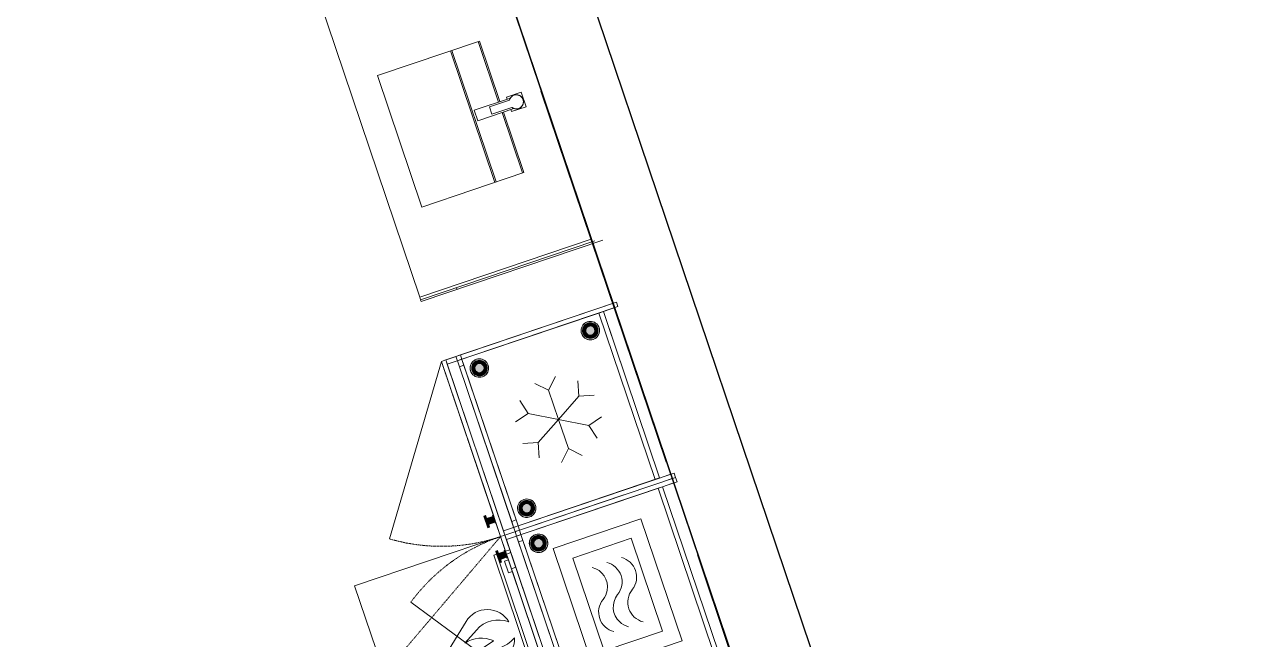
# Model space of a CAD drawing. Header units: millimetres. Extents: x -813692 to 807431, y 0 to 1813163.
# Drawn here: x 10285 to 14284, y 850510 to 852504 of the extents above; entities that cross this region are included whole.
import ezdxf

# ---------------------------------------------------------------- set-up
doc = ezdxf.new("R2010")
doc.units = ezdxf.units.MM
doc.linetypes.add('Линия сетки', pattern=[22.225, 12.7, -3.175, 3.175, -3.175])
doc.linetypes.add('Сверху', pattern=[3.96875, 2.38125, -1.5875])
for name, color, linetype, lineweight in [('A-ANNO-DIMS', 7, 'Continuous', 9), ('A-GENM', 252, 'Continuous', 9), ('A-WALL', 252, 'Continuous', 9), ('A-WALL-FNSH', 252, 'Continuous', 25), ('A-WALL-PATT', 252, 'Continuous', 25), ('I-FURN', 252, 'Continuous', 9), ('P-SANR-FIXT', 252, 'Continuous', 9), ('S-GRID', 252, 'Continuous', 9), ('АР_кирпич250', 252, 'Continuous', 30), ('АР_Площади', 252, 'Continuous', 0)]:
    doc.layers.add(name, color=color, linetype=linetype, lineweight=lineweight)
doc.layers.add('АР_Сантехника', color=252, linetype='Continuous')

# ---------------------------------------------------------------- blocks, each defined once
blk = doc.blocks.new('Оси200')
at = {"layer": 'S-GRID', "linetype": 'Линия сетки', "ltscale": 100}
blk.add_line((-165703.8, -113309.3), (-130947, -216190.9), dxfattribs=at)
for radius, start in [(31794.8, 269.99999), (39894.8, 270), (56094.8, 269.99999)]:
    blk.add_arc((-165703.8, -113309.3), radius, start, 326, dxfattribs=at)
blk = doc.blocks.new('Раковина ИИ_Двойная - Тип 2_1800-V1239-Ур_ ЧП_ -1 этаж_2_')
at = {"layer": 'P-SANR-FIXT'}
for p, q in [((-1025, -150), (-825, -150)), ((-1025, -500), (-1025, -150)), ((-1025, -155), (-825, -155)), ((-775, -150), (-575, -150)), ((-775, -155), (-575, -155)), ((-575, -150), (-575, -500)), ((-18, -150), (-225, -150)), ((-225, -500), (-225, -150)), ((-225, -155), (-18, -155)), ((225, -150), (18, -150)), ((18, -155), (225, -155)), ((225, -150), (225, -500)), ((-818, -245), (-1025, -245)), ((-818, -250), (-1025, -250)), ((-575, -245), (-782, -245)), ((-575, -250), (-782, -250)), ((225, -245), (-225, -245)), ((225, -250), (-225, -250)), ((-1025, -500), (-575, -500)), ((-225, -500), (225, -500)), ((-1300, -600), (500, -600))]:
    blk.add_line(p, q, dxfattribs=at)
for start, end in [(0, 180), (180, 360)]:
    blk.add_arc((-800, -100), 17.5, start, end, dxfattribs=at)
blk = doc.blocks.new('BasinMixer-Vitra-FloSSeries-A41936 - BasinMixer-Vitra-Flo S Series-A41936TSH-V1240-Ур_ ЧП_ -1 этаж_2_')
at = {"layer": 'P-SANR-FIXT'}
for p, q in [((-25, -25), (-25, 25)), ((-25, 25), (25, 25)), ((25, 25), (25, -25)), ((-18, -25), (-25, -25)), ((-18, -14.3), (-18, -138)), ((-12.5, -19.4), (-12.5, -88.1)), ((12.5, -19.4), (12.5, -88.1)), ((18, -138), (18, -14.3)), ((25, -25), (18, -25)), ((12.5, -88.1), (-12.5, -88.1)), ((-18, -138), (18, -138))]:
    blk.add_line(p, q, dxfattribs=at)
for centre, start, end in [((0.1, -0.1), 0, 180), ((0, 0), 150.5343, 170.0432), ((0, 0), 114.4873, 134.1128), ((0, 0), 86.4, 97.9108), ((0, 0), 78.5034, 86.4), ((0, 0), 43.1221, 62.1241), ((0, 0), 7.7912, 26.0551), ((0.1, -0.1), 180, 237.0793), ((0, 0), 188.2453, 200.4692), ((0, 0), 218.5, 226.5512), ((0, 0), 223.2401, 233.395), ((0.1, -0.1), 302.9207, 0), ((0, 0), 305.28, 308.9262), ((0, 0), 312.7215, 321.5), ((0, 0), 336.9349, 347.0687)]:
    blk.add_arc(centre, 23, start, end, dxfattribs=at)
for points, knots in [([(-19, 12.8), (-19.4, 12.2), (-20.3, 10.8), (-21.4, 8.4), (-22.6, 4.7), (-23, 1.9), (-23, -0.1)], [0.8041215, 0.8041215, 0.8041215, 0.8041215, 0.8333333, 0.875, 0.9166667, 1, 1, 1, 1]), ([(-8.3, 21.4), (-8.9, 21.1), (-10.1, 20.6), (-12.2, 19.5), (-14.4, 17.9), (-16.3, 16.2), (-17.4, 15), (-17.8, 14.4), (-17.9, 14.3)], [0.6127975, 0.6127975, 0.6127975, 0.6127975, 0.6388889, 0.6666667, 0.7083333, 0.75, 0.7708333, 0.7777778, 0.7777778, 0.7777778, 0.7777778]), ([(6.3, 22.1), (5.6, 22.3), (3.6, 22.8), (0.1, 23.1), (-3.5, 22.8), (-5.5, 22.3), (-6.2, 22.1)], [0.4166549, 0.4166549, 0.4166549, 0.4166549, 0.4444444, 0.5, 0.5555556, 0.5833778, 0.5833778, 0.5833778, 0.5833778]), ([(18, 14.3), (17.6, 14.8), (16.7, 15.8), (15.3, 17.2), (13.7, 18.5), (12, 19.6), (10.2, 20.6), (9, 21.1), (8.4, 21.4)], [0.2222222, 0.2222222, 0.2222222, 0.2222222, 0.25, 0.2777778, 0.3055556, 0.3333333, 0.3611111, 0.3872584, 0.3872584, 0.3872584, 0.3872584]), ([(23, -0.1), (23, 2.5), (22.4, 6.3), (20.6, 10.5), (19.5, 12.2), (19.1, 12.8), (19.1, 12.8)], [0, 0, 0, 0, 0.1111111, 0.1666667, 0.1944444, 0.1960728, 0.1960728, 0.1960728, 0.1960728]), ([(-23, -0.1), (-23, -2.7), (-22.4, -6.1), (-21, -9.3), (-20.7, -9.9)], [0, 0, 0, 0, 0.1111111, 0.1416781, 0.1416781, 0.1416781, 0.1416781]), ([(-19.4, -12.3), (-18.8, -13.2), (-17.2, -15.5), (-15.1, -17.5), (-13.6, -18.6)], [0.1795077, 0.1795077, 0.1795077, 0.1795077, 0.2222222, 0.2980249, 0.2980249, 0.2980249, 0.2980249]), ([(13.7, -18.6), (15.2, -17.5), (17.2, -15.5), (19, -13.2), (19.6, -12.4)], [0.7020377, 0.7020377, 0.7020377, 0.7020377, 0.7777778, 0.8205324, 0.8205324, 0.8205324, 0.8205324]), ([(20.8, -9.9), (21.1, -9.3), (22.5, -6.1), (23, -2.7), (23, -0.1)], [0.8583662, 0.8583662, 0.8583662, 0.8583662, 0.8888889, 1, 1, 1, 1])]:
    blk.add_open_spline(points, degree=3, knots=knots, dxfattribs=at)
blk = doc.blocks.new('Кухня - шкаф пенал - Кухня - шкаф пенал - духовой шкаф _ СВЧ-15514032-Ур_ ЧП_ -1 этаж_2_')
at = {"layer": 'I-FURN', "true_color": 0x3f3f3f, "transparency": 33554662}
for points in [[(90, -490), (84.3, -472.4), (69.3, -461.5), (50.7, -461.5), (35.7, -472.4), (30, -490), (82.1, -490)], [(85, -490), (80.2, -475.3), (67.7, -466.2), (52.3, -466.2), (39.8, -475.3), (35, -490), (45, -490), (49.4, -479.4), (60, -475), (70.6, -479.4), (75, -490), (82.1, -490)], [(570, -490), (564.3, -472.4), (549.3, -461.5), (530.7, -461.5), (515.7, -472.4), (510, -490), (540, -490)], [(565, -490), (560.2, -475.3), (547.7, -466.2), (532.3, -466.2), (519.8, -475.3), (515, -490), (525, -490), (529.4, -479.4), (540, -475), (550.6, -479.4), (555, -490), (558.3, -490)], [(84.3, -507.6), (90, -490), (30, -490), (35.7, -507.6), (50.7, -518.5), (69.3, -518.5), (73.5, -515.5)], [(80.2, -504.7), (85, -490), (75, -490), (70.6, -500.6), (60, -505), (49.4, -500.6), (45, -490), (35, -490), (39.8, -504.7), (52.3, -513.8), (67.7, -513.8), (78.7, -505.8)], [(564.3, -507.6), (570, -490), (510, -490), (515.7, -507.6), (530.7, -518.5), (549.3, -518.5)], [(560.2, -504.7), (565, -490), (555, -490), (550.6, -500.6), (540, -505), (529.4, -500.6), (525, -490), (515, -490), (519.8, -504.7), (532.3, -513.8), (547.7, -513.8), (558.7, -505.8)]]:
    blk.add_hatch(color=250, dxfattribs=at).paths.add_polyline_path(points, flags=0)
at = {"layer": 'I-FURN', "true_color": 0x666666, "transparency": 33554662}
h = blk.add_hatch(color=251, dxfattribs=at)
h.paths.add_polyline_path([(80, -630), (80, -624), (60, -624), (60, -630), (78.5, -630)], flags=0)
h.paths.add_polyline_path([(50, -630), (49.4, -624), (40, -624), (40, -630), (49.4, -630)], flags=0)
for points in [[(60, -624), (58.9, -603), (50, -604), (50, -624), (58, -624)], [(60, -630), (60, -624), (50, -625), (50, -630), (57.8, -630)], [(60, -603), (59.4, -600), (50.9, -600.5), (51, -603), (58.9, -603)], [(69.1, -603), (69.1, -600), (60, -600.2), (60, -603), (69.1, -603)], [(70, -624), (68.9, -603), (60, -603.4), (60, -624), (67.1, -624)]]:
    blk.add_hatch(color=251, dxfattribs=at).paths.add_polyline_path(points, flags=0)
at = {"layer": 'A-GENM', "color": 7, "true_color": 0xfefefe}
for p, q in [((90.9, -150), (90.9, -450)), ((509.1, -150), (90.9, -150)), ((509.1, -450), (509.1, -150)), ((140.9, -200), (140.9, -400)), ((459.1, -200), (140.9, -200)), ((459.1, -400), (459.1, -200)), ((140.9, -400), (459.1, -400)), ((90.9, -450), (509.1, -450))]:
    blk.add_line(p, q, dxfattribs=at)
at = {"layer": 'A-GENM', "linetype": 'Сверху'}
for p in [(0, -600), (600, -600)]:
    blk.add_line(p, (300, -1100), dxfattribs=at)
at = {"layer": 'A-GENM'}
for p, q in [((0, -600), (0, -1100)), ((600, -600), (108.5, -944.1)), ((600, -600), (108.5, -944.1)), ((600, -600), (600, -1100)), ((312.8, -729.5), (325.4, -776.6)), ((314.2, -900.3), (225.1, -794.2)), ((290.7, -820.7), (262.2, -771.3)), ((0, -1100), (600, -1100))]:
    blk.add_line(p, q, dxfattribs=at)
at = {"layer": 'A-GENM', "color": 254, "linetype": 'Сверху', "true_color": 0xe6e6e6}
blk.add_line((600, -600), (0, -600), dxfattribs=at)
blk.add_line((600, -600), (0, -600), dxfattribs=at)
at = {"layer": 'A-GENM', "color": 7, "true_color": 0xfefefe}
for centre, start, end in [((245, -285.2), 90, 147.3451), ((245, -285.2), 32.6549, 90), ((245, -335.2), 118.6725, 147.3451), ((245, -335.2), 90, 118.6725), ((245, -335.2), 32.6549, 90), ((355, -214.8), 212.6549, 270), ((355, -214.8), 270, 327.3451), ((245, -385.2), 61.3275, 147.3451), ((355, -264.8), 212.6549, 298.6725), ((355, -264.8), 298.6725, 327.3451), ((245, -385.2), 32.6549, 61.3275), ((355, -314.8), 212.6549, 270), ((355, -314.8), 298.6725, 327.3451), ((355, -314.8), 270, 298.6725)]:
    blk.add_arc(centre, 65.3, start, end, dxfattribs=at)
at = {"layer": 'A-GENM', "linetype": 'Сверху'}
blk.add_arc((600, -600), 600, 180, 215, dxfattribs=at)
blk.add_arc((600, -600), 600, 180, 215, dxfattribs=at)
at = {"layer": 'A-GENM'}
for centre, radius, start, end in [((287.1, -742.2), 80.9, 101.5907, 220), ((345.2, -723.4), 95.8, 140.8962, 210), ((305.5, -737.5), 77.6, 318.7639, 75.1805), ((231.4, -719.6), 110, 328.7558, 31.2442), ((385.4, -795.4), 98.1, 137.8281, 194.9803), ((519, -924.6), 206.2, 138.7639, 173.2361)]:
    blk.add_arc(centre, radius, start, end, dxfattribs=at)
at = {"layer": 'I-FURN'}
for p, q in [((15, 0), (0, 0)), ((0, 0), (0, -585)), ((15, -585), (15, 0)), ((585, 0), (585, -585)), ((600, 0), (585, 0)), ((600, -585), (600, 0)), ((585, -50), (15, -50)), ((15, -50), (15, -585)), ((585, -585), (585, -50)), ((600, -585), (0, -585)), ((0, -585), (0, -600)), ((0, -585), (15, -585)), ((15, -585), (585, -585)), ((585, -585), (600, -585)), ((600, -600), (600, -585)), ((0, -600), (600, -600)), ((40, -624), (40, -630)), ((50, -624), (40, -624)), ((40, -624), (40, -630)), ((40, -630), (50, -630)), ((47.1, -600), (47.1, -603)), ((47.1, -603), (50, -603)), ((50, -600), (50, -640)), ((60, -630), (60, -600)), ((70, -603), (60, -603)), ((60, -603), (72.9, -603)), ((60, -624), (70, -624)), ((80, -624), (60, -624)), ((540, -630), (60, -630)), ((70, -624), (70, -603)), ((72.9, -603), (72.9, -600)), ((80, -600), (80, -613)), ((120, -613), (80, -613)), ((80, -630), (80, -624)), ((80, -630), (80, -624)), ((120, -613), (120, -600)), ((480, -600), (480, -613)), ((520, -613), (480, -613)), ((520, -613), (520, -600)), ((540, -600), (540, -630)), ((550, -640), (550, -600)), ((50, -640), (550, -640))]:
    blk.add_line(p, q, dxfattribs=at)
at = {"layer": 'I-FURN', "color": 7, "true_color": 0xfcfcfc}
for p, q in [((0, -25), (0, 0)), ((15, -50), (15, -65)), ((15, -50), (585, -50)), ((585, -50), (15, -50)), ((15, -585), (15, -50)), ((585, -65), (15, -65)), ((15, -65), (15, -585)), ((585, -65), (585, -50)), ((585, -50), (585, -585)), ((585, -585), (585, -65)), ((0, -585), (0, -177)), ((15, -535), (0, -535)), ((0, -550), (0, -535)), ((0, -550), (15, -550)), ((600, -535), (585, -535)), ((585, -550), (600, -550)), ((0, -585), (15, -585)), ((0, -585), (15, -585)), ((15, -585), (585, -585)), ((585, -585), (15, -585)), ((60, -585), (60, -600)), ((60, -585), (60, -600)), ((480, -585), (480, -600)), ((480, -585), (480, -600)), ((585, -585), (600, -585)), ((585, -585), (600, -585)), ((600, -585), (600, -600)), ((600, -600), (600, -585)), ((0, -600), (60, -600)), ((0, -600), (60, -600)), ((80, -630), (49.5, -630)), ((50, -603), (50, -624)), ((480, -600), (60, -600)), ((60, -600), (480, -600)), ((69.1, -603), (60, -603)), ((60, -624), (70.5, -624)), ((480, -600), (600, -600)), ((480, -600), (600, -600))]:
    blk.add_line(p, q, dxfattribs=at)
at = {"layer": 'I-FURN', "color": 254, "true_color": 0xe6e6e6}
for p, q in [((15, 0), (15, -25)), ((585, -25), (585, -12)), ((585, -50), (15, -50)), ((15, -50), (585, -50)), ((15, -65), (585, -65)), ((0, -535), (15, -535)), ((15, -550), (0, -550)), ((585, -535), (600, -535)), ((600, -550), (585, -550)), ((600, -585), (600, -600)), ((600, -585), (600, -600)), ((600, -600), (0, -600)), ((600, -600), (0, -600)), ((40, -624), (49.5, -624)), ((49.5, -630), (40, -630)), ((47.1, -600), (47.1, -603)), ((47.1, -603), (49.4, -603)), ((49.4, -603), (47.1, -603)), ((50, -640), (50, -600)), ((50, -603), (50, -624)), ((50, -624), (60, -624)), ((60, -624), (50, -624)), ((50, -630), (80, -630)), ((60, -603), (51, -603)), ((51, -603), (60, -603)), ((60, -600), (60, -630)), ((60, -630), (540, -630)), ((70, -624), (70, -603)), ((70.5, -624), (80, -624)), ((70.6, -603), (72.9, -603)), ((72.9, -603), (70.6, -603)), ((72.9, -603), (72.9, -600)), ((80, -613), (120, -613)), ((480, -613), (520, -613)), ((540, -630), (540, -600)), ((550, -600), (550, -640)), ((550, -640), (50, -640))]:
    blk.add_line(p, q, dxfattribs=at)
at = {"layer": 'I-FURN', "color": 7, "true_color": 0xfefefe}
for p, q in [((600, -12), (600, -25)), ((15, -65), (15, -50)), ((585, -50), (15, -50)), ((15, -50), (15, -65)), ((15, -65), (15, -50)), ((15, -50), (585, -50)), ((15, -50), (15, -65)), ((15, -65), (15, -50)), ((15, -50), (585, -50)), ((15, -50), (15, -65)), ((585, -50), (15, -50)), ((15, -65), (15, -585)), ((15, -585), (15, -65)), ((15, -585), (15, -65)), ((15, -65), (15, -585)), ((585, -50), (585, -65)), ((585, -65), (585, -50)), ((585, -50), (585, -65)), ((585, -65), (585, -50)), ((585, -50), (585, -65)), ((585, -65), (585, -50)), ((585, -585), (585, -65)), ((585, -65), (585, -585)), ((585, -65), (585, -585)), ((585, -585), (585, -65)), ((15, -177), (15, -585)), ((15, -585), (15, -177)), ((15, -585), (15, -177)), ((15, -177), (15, -585)), ((585, -585), (585, -177)), ((585, -177), (585, -585)), ((585, -177), (585, -585)), ((585, -585), (585, -177)), ((600, -177), (600, -335)), ((600, -350), (600, -577)), ((0, -535), (0, -550)), ((15, -535), (585, -535)), ((35, -535), (15, -535)), ((15, -550), (35, -550)), ((585, -550), (15, -550)), ((565, -535), (35, -535)), ((35, -535), (565, -535)), ((565, -535), (35, -535)), ((35, -535), (35, -550)), ((35, -550), (35, -535)), ((35, -550), (565, -550)), ((35, -550), (565, -550)), ((565, -550), (35, -550)), ((585, -535), (565, -535)), ((565, -550), (565, -535)), ((565, -550), (565, -535)), ((565, -550), (585, -550)), ((600, -550), (600, -535)), ((600, -542), (600, -535)), ((600, -550), (600, -542)), ((15, -585), (0, -585)), ((0, -600), (0, -585)), ((0, -585), (0, -600)), ((0, -600), (0, -585)), ((15, -585), (0, -585)), ((0, -585), (0, -600)), ((0, -600), (0, -585)), ((0, -585), (15, -585)), ((15, -585), (0, -585)), ((0, -585), (0, -600)), ((0, -600), (0, -585)), ((0, -585), (15, -585)), ((0, -585), (15, -585)), ((15, -585), (0, -585)), ((0, -600), (0, -585)), ((0, -585), (0, -600)), ((15, -585), (0, -585)), ((15, -585), (585, -585)), ((60, -585), (15, -585)), ((15, -585), (585, -585)), ((60, -585), (15, -585)), ((15, -585), (60, -585)), ((50, -585), (15, -585)), ((15, -585), (50, -585)), ((15, -585), (60, -585)), ((50, -585), (15, -585)), ((15, -585), (60, -585)), ((60, -585), (15, -585)), ((585, -585), (15, -585)), ((15, -585), (50, -585)), ((50, -585), (15, -585)), ((50, -585), (15, -585)), ((15, -585), (50, -585)), ((60, -585), (50, -585)), ((50, -585), (60, -585)), ((50, -585), (60, -585)), ((60, -585), (50, -585)), ((50, -600), (50, -585)), ((50, -585), (50, -600)), ((60, -585), (50, -585)), ((50, -585), (60, -585)), ((60, -585), (50, -585)), ((50, -600), (50, -585)), ((50, -585), (50, -600)), ((50, -585), (60, -585)), ((60, -585), (50, -585)), ((60, -585), (50, -585)), ((50, -585), (60, -585)), ((60, -585), (480, -585)), ((110, -585), (60, -585)), ((60, -600), (60, -585)), ((110, -585), (60, -585)), ((60, -585), (110, -585)), ((480, -585), (60, -585)), ((60, -600), (60, -585)), ((110, -585), (60, -585)), ((60, -585), (110, -585)), ((110, -585), (60, -585)), ((60, -585), (110, -585)), ((60, -585), (110, -585)), ((110, -585), (60, -585)), ((60, -585), (110, -585)), ((110, -585), (60, -585)), ((60, -585), (110, -585)), ((110, -585), (60, -585)), ((60, -585), (110, -585)), ((110, -585), (60, -585)), ((60, -585), (110, -585)), ((110, -585), (60, -585)), ((110, -585), (60, -585)), ((60, -585), (110, -585)), ((430, -585), (110, -585)), ((110, -585), (430, -585)), ((430, -585), (110, -585)), ((110, -600), (110, -585)), ((110, -585), (110, -600)), ((110, -585), (430, -585)), ((430, -585), (110, -585)), ((110, -600), (110, -585)), ((110, -585), (110, -600)), ((430, -585), (110, -585)), ((110, -585), (430, -585)), ((430, -585), (110, -585)), ((110, -585), (430, -585)), ((430, -585), (110, -585)), ((110, -585), (430, -585)), ((110, -585), (430, -585)), ((430, -585), (110, -585)), ((110, -585), (430, -585)), ((430, -585), (110, -585)), ((110, -585), (430, -585)), ((430, -585), (110, -585)), ((110, -585), (430, -585)), ((430, -585), (110, -585)), ((110, -585), (430, -585)), ((430, -585), (110, -585)), ((430, -585), (110, -585)), ((110, -585), (430, -585)), ((480, -585), (430, -585)), ((430, -585), (430, -600)), ((430, -585), (430, -600)), ((430, -585), (430, -600)), ((430, -585), (430, -600)), ((480, -585), (430, -585)), ((430, -585), (480, -585)), ((480, -585), (430, -585)), ((430, -585), (480, -585)), ((480, -585), (430, -585)), ((430, -585), (480, -585)), ((430, -585), (480, -585)), ((480, -585), (430, -585)), ((430, -585), (480, -585)), ((480, -585), (430, -585)), ((430, -585), (480, -585)), ((480, -585), (430, -585)), ((430, -585), (480, -585)), ((480, -585), (430, -585)), ((430, -585), (480, -585)), ((480, -585), (430, -585)), ((480, -585), (430, -585)), ((430, -585), (480, -585)), ((480, -585), (480, -600)), ((585, -585), (480, -585)), ((480, -585), (480, -600)), ((585, -585), (480, -585)), ((480, -585), (585, -585)), ((550, -585), (480, -585)), ((480, -585), (550, -585)), ((480, -585), (550, -585)), ((550, -585), (480, -585)), ((480, -585), (585, -585)), ((550, -585), (480, -585)), ((480, -585), (550, -585)), ((550, -585), (480, -585)), ((480, -585), (585, -585)), ((585, -585), (480, -585)), ((480, -585), (550, -585)), ((550, -585), (480, -585)), ((550, -585), (480, -585)), ((480, -585), (550, -585)), ((585, -585), (550, -585)), ((550, -585), (585, -585)), ((550, -585), (550, -600)), ((550, -585), (550, -600)), ((585, -585), (550, -585)), ((550, -585), (550, -600)), ((550, -585), (550, -600)), ((550, -585), (585, -585)), ((585, -585), (550, -585)), ((585, -585), (550, -585)), ((550, -585), (585, -585)), ((600, -585), (585, -585)), ((600, -585), (585, -585)), ((585, -585), (600, -585)), ((600, -585), (585, -585)), ((585, -585), (600, -585)), ((585, -585), (600, -585)), ((600, -585), (585, -585)), ((600, -585), (585, -585)), ((600, -577), (600, -585)), ((600, -585), (600, -600)), ((600, -592), (600, -585)), ((600, -585), (600, -592)), ((600, -585), (600, -592)), ((600, -585), (600, -600)), ((600, -600), (600, -592)), ((600, -592), (600, -600)), ((600, -592), (600, -600)), ((60, -600), (0, -600)), ((0, -600), (50, -600)), ((47.1, -600), (0, -600)), ((0, -600), (50, -600)), ((60, -600), (0, -600)), ((50, -600), (47.1, -600)), ((47.1, -600), (49.4, -600)), ((49.4, -600), (47.1, -600)), ((50, -600), (47.1, -600)), ((49.5, -624), (60, -624)), ((60, -600), (50, -600)), ((60, -600), (50, -600)), ((50, -600), (60, -600)), ((50, -600), (60, -600)), ((50, -600), (60, -600)), ((60, -600), (50, -600)), ((50, -600), (60, -600)), ((50, -600), (60, -600)), ((60, -600), (50, -600)), ((60, -600), (50.9, -600)), ((60, -603), (51, -603)), ((72.9, -600), (60, -600)), ((69.1, -600), (60, -600)), ((60, -600), (110, -600)), ((60, -600), (110, -600)), ((110, -600), (60, -600)), ((60, -600), (110, -600)), ((80, -600), (60, -600)), ((60, -600), (80, -600)), ((60, -600), (80, -600)), ((80, -600), (60, -600)), ((60, -600), (80, -600)), ((80, -600), (60, -600)), ((60, -600), (80, -600)), ((80, -600), (60, -600)), ((69.1, -600), (72.9, -600)), ((72.9, -600), (69.1, -600)), ((72.9, -600), (69.1, -600)), ((80, -600), (72.9, -600)), ((80, -600), (80.7, -600)), ((110, -600), (80, -600)), ((80.7, -600), (85.9, -600)), ((110, -600), (80.7, -600)), ((80.7, -600), (110, -600)), ((110, -600), (80.7, -600)), ((80.7, -600), (110, -600)), ((110, -600), (80.7, -600)), ((80.7, -600), (110, -600)), ((110, -600), (80.7, -600)), ((80.7, -600), (110, -600)), ((110, -600), (80.7, -600)), ((85.9, -600), (90, -600)), ((90, -600), (94.8, -600)), ((94.8, -600), (100, -600)), ((100, -600), (110, -600)), ((110, -600), (119.3, -600)), ((114.1, -600), (110, -600)), ((110, -600), (430, -600)), ((110, -600), (430, -600)), ((430, -600), (110, -600)), ((110, -600), (430, -600)), ((430, -600), (110, -600)), ((110, -600), (430, -600)), ((430, -600), (110, -600)), ((110, -600), (430, -600)), ((119.3, -600), (110, -600)), ((110, -600), (119.3, -600)), ((119.3, -600), (110, -600)), ((110, -600), (119.3, -600)), ((119.3, -600), (110, -600)), ((110, -600), (119.3, -600)), ((119.3, -600), (110, -600)), ((110, -600), (119.3, -600)), ((119.3, -600), (110, -600)), ((117.3, -600), (114.1, -600)), ((120, -600), (117.3, -600)), ((119.3, -600), (120, -600)), ((430, -600), (120, -600)), ((120, -600), (430, -600)), ((430, -600), (120, -600)), ((120, -600), (430, -600)), ((430, -600), (120, -600)), ((120, -600), (430, -600)), ((430, -600), (120, -600)), ((120, -600), (430, -600)), ((430, -600), (120, -600)), ((430, -600), (480, -600)), ((430, -600), (480, -600)), ((480, -600), (430, -600)), ((430, -600), (480, -600)), ((480, -600), (430, -600)), ((430, -600), (480, -600)), ((480, -600), (430, -600)), ((430, -600), (480, -600)), ((480, -600), (430, -600)), ((430, -600), (480, -600)), ((480, -600), (430, -600)), ((430, -600), (480, -600)), ((480, -600), (430, -600)), ((480, -600), (482.7, -600)), ((480.7, -600), (480, -600)), ((485.9, -600), (480.7, -600)), ((519.3, -600), (480.7, -600)), ((480.7, -600), (519.3, -600)), ((519.3, -600), (480.7, -600)), ((480.7, -600), (519.3, -600)), ((519.3, -600), (480.7, -600)), ((480.7, -600), (519.3, -600)), ((519.3, -600), (480.7, -600)), ((480.7, -600), (519.3, -600)), ((519.3, -600), (480.7, -600)), ((482.7, -600), (490, -600)), ((490, -600), (485.9, -600)), ((490, -600), (494.8, -600)), ((494.8, -600), (490, -600)), ((494.8, -600), (510, -600)), ((500, -600), (494.8, -600)), ((505.2, -600), (500, -600)), ((510, -600), (505.2, -600)), ((510, -600), (517.3, -600)), ((517.3, -600), (510, -600)), ((517.3, -600), (520, -600)), ((520, -600), (517.3, -600)), ((600, -600), (520, -600)), ((520, -600), (540, -600)), ((540, -600), (520, -600)), ((520, -600), (540, -600)), ((540, -600), (520, -600)), ((520, -600), (540, -600)), ((600, -600), (520, -600)), ((520, -600), (540, -600)), ((540, -600), (520, -600)), ((550, -600), (540, -600)), ((540, -600), (550, -600)), ((540, -600), (550, -600)), ((550, -600), (540, -600)), ((540, -600), (550, -600)), ((550, -600), (540, -600)), ((540, -600), (550, -600)), ((540, -600), (550, -600)), ((550, -600), (540, -600)), ((550, -600), (600, -600)), ((600, -600), (550, -600)), ((550, -600), (600, -600))]:
    blk.add_line(p, q, dxfattribs=at)
at = {"layer": 'I-FURN', "color": 8, "true_color": 0x727272}
for p, q in [((40.6, -624), (40, -624)), ((40, -630), (45.9, -630)), ((48.9, -624), (41.5, -624)), ((45.9, -630), (48.9, -630)), ((78.5, -624), (71.1, -624)), ((80, -624), (79.4, -624))]:
    blk.add_line(p, q, dxfattribs=at)
at = {"layer": 'I-FURN', "color": 251, "true_color": 0x676767}
for p, q in [((60, -624), (49.5, -624)), ((50, -624), (55, -624)), ((55, -624), (60, -624)), ((60, -624), (65, -624)), ((70.5, -624), (60, -624)), ((65, -624), (70, -624))]:
    blk.add_line(p, q, dxfattribs=at)
at = {"layer": 'I-FURN', "color": 8, "true_color": 0x747474}
for p, q in [((49.5, -630), (74.1, -630)), ((60, -624), (50, -624)), ((55, -603), (50.2, -603)), ((50.9, -600), (60, -600)), ((60, -600), (50.9, -600)), ((60, -603), (55.4, -603)), ((60, -600), (69.1, -600)), ((69.1, -600), (60, -600)), ((64.6, -603), (60, -603)), ((70, -624), (60, -624)), ((69.8, -603), (65, -603)), ((74.1, -630), (80, -630))]:
    blk.add_line(p, q, dxfattribs=at)
at = {"layer": 'I-FURN', "color": 8, "true_color": 0x737373}
for p, q in [((50.2, -603), (55, -603)), ((51, -603), (54.6, -603)), ((55.1, -603), (60, -603)), ((55.4, -603), (60, -603)), ((60, -603), (64.6, -603)), ((60, -603), (64.9, -603)), ((65, -603), (69.8, -603)), ((65.4, -603), (69.1, -603))]:
    blk.add_line(p, q, dxfattribs=at)
at = {"layer": 'I-FURN', "color": 251, "true_color": 0x515151}
for centre, radius, start, end in [((60, -490), 30, 0, 180), ((60, -490), 25, 0, 180), ((60, -490), 25, 0, 180), ((60, -490), 25, 144, 180), ((60, -490), 25, 0, 144), ((60, -490), 15, 0, 180), ((60, -490), 15, 135, 180), ((60, -490), 15, 0, 135), ((540, -490), 30, 72, 180), ((540, -490), 25, 0, 180), ((540, -490), 25, 72, 180), ((540, -490), 25, 108, 180), ((540, -490), 15, 90, 180), ((540, -490), 15, 90, 180), ((540, -490), 25, 36, 108), ((540, -490), 15, 0, 90), ((540, -490), 15, 0, 90), ((540, -490), 25, 36, 72), ((540, -490), 30, 0, 72), ((540, -490), 25, 0, 36), ((540, -490), 25, 0, 36), ((60, -490), 30, 180, 0), ((60, -490), 25, 180, 288), ((60, -490), 25, 180, 0), ((60, -490), 25, 180, 0), ((60, -490), 15, 180, 320.0116), ((60, -490), 15, 180, 320.0116), ((60, -490), 25, 288, 0), ((60, -490), 15, 324.459, 0), ((60, -490), 15, 324.459, 0), ((540, -490), 30, 180, 324), ((540, -490), 25, 180, 0), ((540, -490), 25, 180, 252), ((540, -490), 25, 180, 252), ((540, -490), 15, 180, 0), ((540, -490), 15, 180, 0), ((540, -490), 25, 252, 0), ((540, -490), 25, 252, 288), ((540, -490), 25, 288, 0), ((540, -490), 30, 324, 0)]:
    blk.add_arc(centre, radius, start, end, dxfattribs=at)
at = {"layer": 'I-FURN', "color": 7, "true_color": 0xfefefe}
for centre, start, end in [((60, -490), 144, 180), ((60, -490), 108, 144), ((60, -490), 0, 108), ((540, -490), 36, 180), ((540, -490), 0, 36), ((60, -490), 180, 252), ((60, -490), 252, 288), ((60, -490), 288, 0), ((540, -490), 180, 216), ((540, -490), 216, 252), ((540, -490), 252, 288), ((540, -490), 288, 324), ((540, -490), 324, 0)]:
    blk.add_arc(centre, 30, start, end, dxfattribs=at)
at = {"layer": 'I-FURN', "color": 250, "true_color": 0x404040}
for centre, start, end in [((60, -490), 108, 180), ((60, -490), 360, 108), ((540, -490), 144, 180), ((540, -490), 108, 144), ((540, -490), 360, 108), ((60, -490), 180, 252), ((60, -490), 252, 360), ((540, -490), 180, 216), ((540, -490), 216, 252), ((540, -490), 252, 360)]:
    blk.add_arc(centre, 25, start, end, dxfattribs=at)
blk = doc.blocks.new('Кухня - шкаф пенал - Кухня - шкаф пенал - холодильник _ верхний фасад-15514042-Ур_ ЧП_ -1 этаж_2_')
at = {"layer": 'I-FURN', "true_color": 0x666666, "transparency": 33554662}
for points in [[(40, 630), (40, 624), (80, 624), (80, 630), (41.8, 630)], [(50, 624), (50.9, 603), (70, 604), (70, 624), (50.9, 624)], [(50.9, 603), (50.9, 600), (69.1, 600.5), (69.1, 603), (53.1, 603)]]:
    blk.add_hatch(color=251, dxfattribs=at).paths.add_polyline_path(points, flags=0)
at = {"layer": 'I-FURN', "true_color": 0x3f3f3f, "transparency": 33554662}
for points in [[(35.7, 507.6), (30, 490), (90, 490), (84.3, 507.6), (69.3, 518.5), (50.7, 518.5)], [(30, 490), (35.7, 472.4), (50.7, 461.5), (69.3, 461.5), (84.3, 472.4), (90, 490), (60, 490)], [(39.8, 504.7), (35, 490), (45, 490), (49.4, 500.6), (60, 505), (70.6, 500.6), (75, 490), (85, 490), (80.2, 504.7), (67.7, 513.8), (52.3, 513.8), (41.3, 505.8)], [(35, 490), (39.8, 475.3), (52.3, 466.2), (67.7, 466.2), (80.2, 475.3), (85, 490), (75, 490), (70.6, 479.4), (60, 475), (49.4, 479.4), (45, 490), (41.7, 490)], [(515.7, 507.6), (510, 490), (570, 490), (564.3, 507.6), (549.3, 518.5), (530.7, 518.5)], [(510, 490), (515.7, 472.4), (530.7, 461.5), (549.3, 461.5), (564.3, 472.4), (570, 490), (540, 490)], [(519.8, 504.7), (515, 490), (525, 490), (529.4, 500.6), (540, 505), (550.6, 500.6), (555, 490), (565, 490), (560.2, 504.7), (547.7, 513.8), (532.3, 513.8), (521.3, 505.8)], [(515, 490), (519.8, 475.3), (532.3, 466.2), (547.7, 466.2), (560.2, 475.3), (565, 490), (555, 490), (549.1, 478.8), (540, 475), (529.4, 479.4), (525, 490), (521.7, 490)], [(515.7, 127.6), (510, 110), (570, 110), (564.3, 127.6), (549.3, 138.5), (530.7, 138.5)], [(519.8, 124.7), (515, 110), (525, 110), (529.4, 120.6), (540, 125), (550.6, 120.6), (555, 110), (565, 110), (560.2, 124.7), (547.7, 133.8), (532.3, 133.8), (521.3, 125.8)], [(510, 110), (515.7, 92.4), (530.7, 81.5), (549.3, 81.5), (564.3, 92.4), (570, 110), (540, 110)], [(515, 110), (519.8, 95.3), (532.3, 86.2), (547.7, 86.2), (560.2, 95.3), (565, 110), (555, 110), (550.6, 99.4), (540, 95), (529.4, 99.4), (525, 110), (521.7, 110)]]:
    blk.add_hatch(color=250, dxfattribs=at).paths.add_polyline_path(points, flags=0)
at = {"layer": 'A-GENM'}
for p, q in [((600, 600), (108.5, 944.1)), ((600, 600), (108.5, 944.1)), ((600, 600), (0, 600)), ((0, 585), (0, 600)), ((600, 585), (600, 600)), ((0, 585), (600, 585))]:
    blk.add_line(p, q, dxfattribs=at)
at = {"layer": 'A-GENM', "color": 7, "linetype": 'Сверху', "true_color": 0xfefefe}
for p, q in [((47.1, 600), (0, 600)), ((47.1, 600), (0, 600)), ((50.9, 600), (47.1, 600)), ((50.9, 600), (47.1, 600)), ((72.9, 600), (69.1, 600)), ((72.9, 600), (69.1, 600)), ((600, 600), (72.9, 600)), ((600, 600), (72.9, 600))]:
    blk.add_line(p, q, dxfattribs=at)
at = {"layer": 'A-GENM', "color": 8, "linetype": 'Сверху', "true_color": 0x747474}
blk.add_line((69.1, 600), (50.9, 600), dxfattribs=at)
blk.add_line((69.1, 600), (50.9, 600), dxfattribs=at)
at = {"layer": 'A-GENM', "color": 7, "true_color": 0xfcfcfc}
for p, q in [((250, 386.6), (262.9, 434.9)), ((350, 386.6), (337.1, 434.9)), ((250, 386.6), (201.7, 399.5)), ((250, 386.6), (300, 300)), ((350, 386.6), (300, 300)), ((350, 386.6), (398.3, 399.5)), ((200, 300), (164.6, 335.4)), ((400, 300), (435.4, 335.4)), ((200, 300), (164.6, 264.6)), ((200, 300), (300, 300)), ((250, 213.4), (300, 300)), ((400, 300), (300, 300)), ((350, 213.4), (300, 300)), ((400, 300), (435.4, 264.6)), ((250, 213.4), (201.7, 200.5)), ((250, 213.4), (262.9, 165.1)), ((350, 213.4), (337.1, 165.1)), ((350, 213.4), (398.3, 200.5))]:
    blk.add_line(p, q, dxfattribs=at)
at = {"layer": 'A-GENM', "linetype": 'Сверху'}
blk.add_arc((600, 600), 600, 145, 180, dxfattribs=at)
blk.add_arc((600, 600), 600, 145, 180, dxfattribs=at)
at = {"layer": 'I-FURN'}
for p, q in [((0, 600), (0, 585)), ((600, 600), (0, 600)), ((40, 630), (80, 630)), ((40, 624), (40, 630)), ((40, 630), (40, 624)), ((80, 624), (40, 624)), ((47.1, 600), (47.1, 603)), ((47.1, 603), (72.9, 603)), ((50, 624), (70, 624)), ((50, 603), (50, 624)), ((70, 603), (50, 603)), ((70, 624), (70, 603)), ((72.9, 603), (72.9, 600)), ((80, 630), (80, 624)), ((80, 624), (80, 630)), ((600, 585), (600, 600)), ((0, 585), (600, 585)), ((15, 585), (0, 585)), ((0, 585), (0, 0)), ((15, 585), (15, 50)), ((585, 585), (15, 585)), ((15, 0), (15, 585)), ((585, 50), (585, 585)), ((600, 585), (585, 585)), ((585, 585), (585, 0)), ((600, 0), (600, 585)), ((15, 50), (585, 50)), ((0, 0), (15, 0)), ((585, 0), (600, 0))]:
    blk.add_line(p, q, dxfattribs=at)
at = {"layer": 'I-FURN', "color": 254, "true_color": 0xe6e6e6}
for p, q in [((0, 600), (600, 600)), ((600, 600), (0, 600)), ((40, 630), (80, 630)), ((49.5, 624), (40, 624)), ((47.1, 603), (47.1, 600)), ((49.4, 603), (47.1, 603)), ((47.1, 603), (49.4, 603)), ((50, 624), (50, 603)), ((70, 603), (70, 624)), ((80, 624), (70.5, 624)), ((72.9, 603), (70.6, 603)), ((70.6, 603), (72.9, 603)), ((72.9, 600), (72.9, 603)), ((600, 600), (600, 585)), ((600, 585), (600, 600)), ((0, 550), (15, 550)), ((15, 535), (0, 535)), ((585, 550), (600, 550)), ((600, 535), (585, 535)), ((585, 65), (15, 65)), ((15, 50), (585, 50)), ((585, 50), (15, 50)), ((585, 0), (585, 50)), ((15, 25), (15, 0))]:
    blk.add_line(p, q, dxfattribs=at)
at = {"layer": 'I-FURN', "color": 7, "true_color": 0xfcfcfc}
for p, q in [((0, 585), (0, 600)), ((0, 600), (0, 585)), ((0, 600), (600, 600)), ((600, 600), (0, 600)), ((70.5, 624), (49.5, 624)), ((50.9, 603), (69.1, 603)), ((600, 600), (600, 585)), ((600, 585), (600, 600)), ((15, 585), (0, 585)), ((0, 585), (15, 585)), ((0, 177), (0, 585)), ((15, 585), (585, 585)), ((15, 50), (15, 585)), ((15, 585), (15, 65)), ((585, 585), (15, 585)), ((600, 585), (585, 585)), ((585, 585), (600, 585)), ((585, 585), (585, 50)), ((585, 65), (585, 585)), ((600, 584), (600, 0)), ((15, 550), (0, 550)), ((0, 535), (0, 550)), ((0, 535), (15, 535)), ((600, 550), (585, 550)), ((585, 535), (600, 535)), ((600, 535), (600, 550)), ((15, 65), (15, 50)), ((15, 65), (585, 65)), ((585, 50), (15, 50)), ((15, 50), (585, 50)), ((585, 50), (585, 65)), ((0, 0), (0, 25))]:
    blk.add_line(p, q, dxfattribs=at)
at = {"layer": 'I-FURN', "color": 7, "true_color": 0xfefefe}
for p, q in [((0, 585), (0, 600)), ((0, 600), (0, 585)), ((0, 600), (47.1, 600)), ((0, 585), (0, 600)), ((72.9, 600), (47.1, 600)), ((50.9, 600), (47.1, 600)), ((47.1, 600), (50.9, 600)), ((47.1, 600), (50.9, 600)), ((50.9, 600), (69.1, 600)), ((72.9, 600), (69.1, 600)), ((69.1, 600), (72.9, 600)), ((69.1, 600), (72.9, 600)), ((72.9, 600), (600, 600)), ((600, 600), (600, 585)), ((15, 585), (0, 585)), ((0, 585), (15, 585)), ((15, 585), (0, 585)), ((0, 585), (15, 585)), ((585, 585), (15, 585)), ((15, 585), (585, 585)), ((585, 585), (15, 585)), ((15, 585), (585, 585)), ((585, 585), (15, 585)), ((585, 585), (15, 585)), ((15, 585), (15, 177)), ((15, 177), (15, 585)), ((15, 585), (585, 585)), ((15, 585), (585, 585)), ((15, 65), (15, 585)), ((15, 585), (15, 177)), ((600, 585), (585, 585)), ((585, 585), (600, 585)), ((600, 585), (585, 585)), ((585, 65), (585, 585)), ((585, 585), (585, 65)), ((585, 585), (585, 65)), ((585, 65), (585, 585)), ((585, 585), (600, 585)), ((0, 550), (0, 535)), ((15, 550), (585, 550)), ((35, 550), (15, 550)), ((15, 535), (35, 535)), ((585, 535), (15, 535)), ((565, 550), (35, 550)), ((35, 550), (565, 550)), ((565, 550), (35, 550)), ((35, 550), (35, 535)), ((35, 535), (35, 550)), ((35, 535), (565, 535)), ((35, 535), (565, 535)), ((565, 535), (35, 535)), ((585, 550), (565, 550)), ((565, 535), (565, 550)), ((565, 535), (565, 550)), ((565, 535), (585, 535)), ((600, 535), (600, 550)), ((15, 50), (15, 65)), ((15, 65), (15, 50)), ((15, 50), (15, 65)), ((585, 50), (15, 50)), ((411.1, 50), (585, 50)), ((585, 50), (411.1, 50)), ((585, 65), (585, 50)), ((585, 50), (585, 65)), ((585, 65), (585, 50)), ((585, 50), (585, 65)), ((585, 65), (585, 50)), ((585, 50), (585, 65))]:
    blk.add_line(p, q, dxfattribs=at)
at = {"layer": 'I-FURN', "color": 8, "true_color": 0x727272}
for p, q in [((80, 630), (40, 630)), ((40, 624), (40.6, 624)), ((41.5, 624), (48.9, 624)), ((71.1, 624), (78.5, 624)), ((79.4, 624), (80, 624))]:
    blk.add_line(p, q, dxfattribs=at)
at = {"layer": 'I-FURN', "color": 251, "true_color": 0x676767}
for p, q in [((49.5, 624), (70.5, 624)), ((70, 624), (50, 624)), ((55, 603), (50.2, 603)), ((54.6, 603), (50.9, 603)), ((64.9, 603), (55.1, 603)), ((64.6, 603), (55.4, 603)), ((69.8, 603), (65, 603)), ((69.1, 603), (65.4, 603))]:
    blk.add_line(p, q, dxfattribs=at)
at = {"layer": 'I-FURN', "color": 8, "true_color": 0x747474}
for p, q in [((50, 624), (55, 624)), ((50.2, 603), (55, 603)), ((60, 600), (50.9, 600)), ((50.9, 600), (69.1, 600)), ((55, 624), (70, 624)), ((55.4, 603), (64.6, 603)), ((69.1, 600), (60, 600)), ((65, 603), (69.8, 603))]:
    blk.add_line(p, q, dxfattribs=at)
at = {"layer": 'I-FURN', "color": 251, "true_color": 0x515151}
for centre, radius, start, end in [((60, 490), 30, 72, 180), ((540, 490), 30, 72, 108), ((60, 490), 30, 180, 216), ((60, 490), 25, 108, 180), ((60, 490), 25, 108, 180), ((60, 490), 25, 144, 180), ((60, 490), 25, 180, 216), ((60, 490), 25, 180, 216), ((60, 490), 25, 180, 288), ((60, 490), 25, 108, 144), ((60, 490), 15, 90, 180), ((60, 490), 15, 135, 180), ((60, 490), 15, 180, 270), ((60, 490), 15, 180, 225), ((60, 490), 15, 90, 135), ((60, 490), 25, 72, 108), ((60, 490), 25, 72, 108), ((60, 490), 25, 72, 108), ((60, 490), 15, 0, 90), ((60, 490), 15, 0, 90), ((60, 490), 15, 270, 0), ((60, 490), 25, 36, 72), ((60, 490), 25, 36, 72), ((60, 490), 25, 36, 72), ((60, 490), 30, 0, 72), ((60, 490), 30, 288, 0), ((60, 490), 15, 315, 0), ((60, 490), 25, 0, 36), ((60, 490), 25, 0, 36), ((60, 490), 25, 0, 36), ((60, 490), 25, 324, 0), ((60, 490), 25, 324, 0), ((60, 490), 25, 324, 0), ((540, 490), 30, 144, 180), ((540, 490), 30, 180, 216), ((540, 490), 25, 108, 180), ((540, 490), 25, 144, 180), ((540, 490), 25, 144, 180), ((540, 490), 25, 180, 252), ((540, 490), 25, 180, 288), ((540, 490), 25, 180, 216), ((540, 490), 30, 108, 144), ((540, 490), 25, 108, 144), ((540, 490), 25, 108, 144), ((540, 490), 15, 0, 180), ((540, 490), 15, 90, 180), ((540, 490), 15, 180, 270), ((540, 490), 15, 180, 270), ((540, 490), 25, 72, 108), ((540, 490), 25, 72, 108), ((540, 490), 25, 72, 108), ((540, 490), 15, 45, 90), ((540, 490), 15, 270, 0), ((540, 490), 15, 270, 0), ((540, 490), 25, 0, 72), ((540, 490), 25, 0, 72), ((540, 490), 25, 36, 72), ((540, 490), 25, 288, 0), ((540, 490), 30, 0, 72), ((540, 490), 15, 0, 45), ((540, 490), 25, 0, 36), ((540, 490), 25, 324, 0), ((540, 490), 25, 324, 0), ((540, 490), 30, 324, 0), ((60, 490), 30, 216, 288), ((60, 490), 25, 216, 252), ((60, 490), 25, 216, 324), ((60, 490), 15, 225, 270), ((60, 490), 25, 252, 288), ((60, 490), 15, 270, 315), ((60, 490), 25, 288, 324), ((60, 490), 25, 288, 324), ((540, 490), 30, 216, 252), ((540, 490), 25, 216, 288), ((540, 490), 30, 252, 324), ((540, 490), 25, 252, 288), ((540, 490), 25, 288, 324), ((540, 490), 25, 288, 324), ((540, 110), 30, 72, 180), ((540, 110), 25, 108, 180), ((540, 110), 25, 144, 180), ((540, 110), 25, 144, 180), ((540, 110), 25, 72, 144), ((540, 110), 25, 108, 144), ((540, 110), 15, 90, 180), ((540, 110), 15, 135, 180), ((540, 110), 15, 90, 135), ((540, 110), 25, 72, 108), ((540, 110), 25, 72, 108), ((540, 110), 15, 45, 90), ((540, 110), 15, 0, 90), ((540, 110), 25, 0, 72), ((540, 110), 25, 36, 72), ((540, 110), 25, 36, 72), ((540, 110), 30, 36, 72), ((540, 110), 15, 0, 45), ((540, 110), 25, 0, 36), ((540, 110), 25, 0, 36), ((540, 110), 30, 0, 36), ((540, 110), 30, 180, 216), ((540, 110), 25, 180, 252), ((540, 110), 25, 180, 252), ((540, 110), 25, 180, 216), ((540, 110), 30, 216, 288), ((540, 110), 25, 216, 288), ((540, 110), 15, 180, 225), ((540, 110), 15, 180, 270), ((540, 110), 15, 225, 315), ((540, 110), 25, 252, 0), ((540, 110), 25, 252, 324), ((540, 110), 15, 270, 0), ((540, 110), 25, 288, 0), ((540, 110), 30, 288, 0), ((540, 110), 15, 315, 0), ((540, 110), 25, 324, 0)]:
    blk.add_arc(centre, radius, start, end, dxfattribs=at)
at = {"layer": 'I-FURN', "color": 7, "true_color": 0xfefefe}
for centre, start, end in [((60, 490), 72, 180), ((540, 490), 0, 108), ((60, 490), 180, 252), ((60, 490), 0, 72), ((60, 490), 324, 0), ((540, 490), 108, 180), ((540, 490), 180, 288), ((540, 490), 288, 0), ((60, 490), 252, 324), ((540, 110), 144, 180), ((540, 110), 0, 144), ((540, 110), 180, 288), ((540, 110), 288, 0)]:
    blk.add_arc(centre, 30, start, end, dxfattribs=at)
at = {"layer": 'I-FURN', "color": 250, "true_color": 0x404040}
for centre, start, end in [((60, 490), 144, 180), ((60, 490), 180, 288), ((60, 490), 36, 144), ((60, 490), 288, 360), ((60, 490), 360, 36), ((540, 490), 36, 180), ((540, 490), 180, 216), ((540, 490), 288, 360), ((540, 490), 0, 36), ((540, 490), 216, 288), ((540, 110), 36, 180), ((540, 110), 0, 36), ((540, 110), 180, 216), ((540, 110), 216, 324), ((540, 110), 324, 360)]:
    blk.add_arc(centre, 25, start, end, dxfattribs=at)

msp = doc.modelspace()

# ---------------------------------------------------------------- hatches: boundary and pattern name
at = {"layer": 'A-WALL-PATT', "lineweight": 9}
h = msp.add_hatch(dxfattribs=at)
h.set_pattern_fill('FP_1', color=256, style=0, pattern_type=2)
h.set_pattern_definition([(0, (-237587.15, 783421.96), (406.4, 101.6), [33.528, -271.272, 33.528, -271.272, -1625.6]), (0, (-237587.15, 783421.96), (406.4, 101.6), [-609.6, 33.528, -576.072, 33.528, -271.272, -711.2]), (0, (-237587.15, 783421.96), (406.4, 101.6), [-1524, 33.528, -169.672, 33.528, -474.472]), (120, (-237434.75, 783472.76), (-291.18818, 301.152724), [33.528, -271.272, 33.528, -271.272, -1625.6]), (120, (-237434.75, 783472.76), (-291.18818, 301.152724), [-609.6, 33.528, -576.072, 33.528, -271.272, -711.2]), (120, (-237434.75, 783472.76), (-291.18818, 301.152724), [-1524, 33.528, -169.672, 33.528, -474.472]), (240, (-237383.95, 783675.96), (-115.21182, -402.752724), [33.528, -271.272, 33.528, -271.272, -1625.6]), (240, (-237383.95, 783675.96), (-115.21182, -402.752724), [-609.6, 33.528, -576.072, 33.528, -271.272, -711.2]), (240, (-237383.95, 783675.96), (-115.21182, -402.752724), [-1524, 33.528, -169.672, 33.528, -474.472])])
h.paths.add_polyline_path([(11572.7, 851605.8), (12138.3, 851796.9), (12136.4, 851802.6), (11570.8, 851611.5)], flags=0)

# ---------------------------------------------------------------- linework, layer by layer
at = {"layer": 'A-WALL'}
for p, q in [((11572.7, 851605.8), (12162.9, 851805.2)), ((11570.8, 851611.5), (11572.7, 851605.8))]:
    msp.add_line(p, q, dxfattribs=at)
at = {"layer": 'A-WALL-FNSH', "lineweight": 9}
for p, q in [((12125, 851808.2), (11567.9, 851620)), ((11567.9, 851620), (11570.8, 851611.5))]:
    msp.add_line(p, q, dxfattribs=at)
at = {"layer": 'АР_кирпич250'}
msp.add_line((11549.2, 853513.5), (13981.7, 846313.3), dxfattribs=at)
msp.add_lwpolyline([(11786.1, 853593.5), (14218.6, 846393.3)], dxfattribs=at)
at = {"layer": 'АР_Площади', "color": 5, "ltscale": 0.5}
msp.add_lwpolyline([(16827.1, 838672.1), (11949.9, 853108.6), (13086.5, 853492.6), (12848.9, 854196, 0.019803), (15377.8, 855308.8), (16023.6, 854092.1), (16773.9, 854491), (19794.7, 848809.6), (19685.1, 848751.3), (19920, 848310), (20029.3, 848368.1), (23620.8, 841613.5), (23423, 841508.4), (16921.8, 838704.1), (16827.1, 838672.1)], format="xyb", dxfattribs=at)
msp.add_lwpolyline([(11548.7, 853513.3), (13981.7, 846313.3), (13745.1, 846233.4), (13824.6, 845997.2), (12953.8, 845780.1), (12743.3, 846624.4), (11481.9, 846309.9), (11692.4, 845465.6), (8008.9, 844546.3), (7968.3, 844793), (7475.1, 844712.1), (7515.5, 844465.3), (4178.3, 844193.7)], dxfattribs=at)
at = {"layer": 'АР_Сантехника', "lineweight": 9}
msp.add_line((12136.4, 851802.6), (11570.8, 851611.5), dxfattribs=at)

# ---------------------------------------------------------------- block references
at = {"layer": 'A-ANNO-DIMS', "color": 18, "lineweight": 0, "true_color": 0x000000}
msp.add_blockref('Оси200', (166995, 997181.2), dxfattribs=at)
at = {"layer": 'I-FURN', "color": 7, "true_color": 0xfefefe, "rotation": 108.6656979794939}
msp.add_blockref('Кухня - шкаф пенал - Кухня - шкаф пенал - холодильник _ верхний фасад-15514042-Ур_ ЧП_ -1 этаж_2_', (12398.8, 851035.2), dxfattribs=at)
at = {"layer": 'I-FURN', "color": 254, "true_color": 0xe6e6e6, "rotation": 288.6656979794939}
msp.add_blockref('Кухня - шкаф пенал - Кухня - шкаф пенал - духовой шкаф _ СВЧ-15514032-Ур_ ЧП_ -1 этаж_2_', (12398.8, 851035.2), dxfattribs=at)
at = {"layer": 'АР_Сантехника', "rotation": 288.6656979794912}
for name, p in [('Раковина ИИ_Двойная - Тип 2_1800-V1239-Ур_ ЧП_ -1 этаж_2_', (11976.4, 852285.8)), ('BasinMixer-Vitra-FloSSeries-A41936 - BasinMixer-Vitra-Flo S Series-A41936TSH-V1240-Ур_ ЧП_ -1 этаж_2_', (11881.6, 852253.8))]:
    msp.add_blockref(name, p, dxfattribs=at)

doc.saveas('drawing.dxf')
